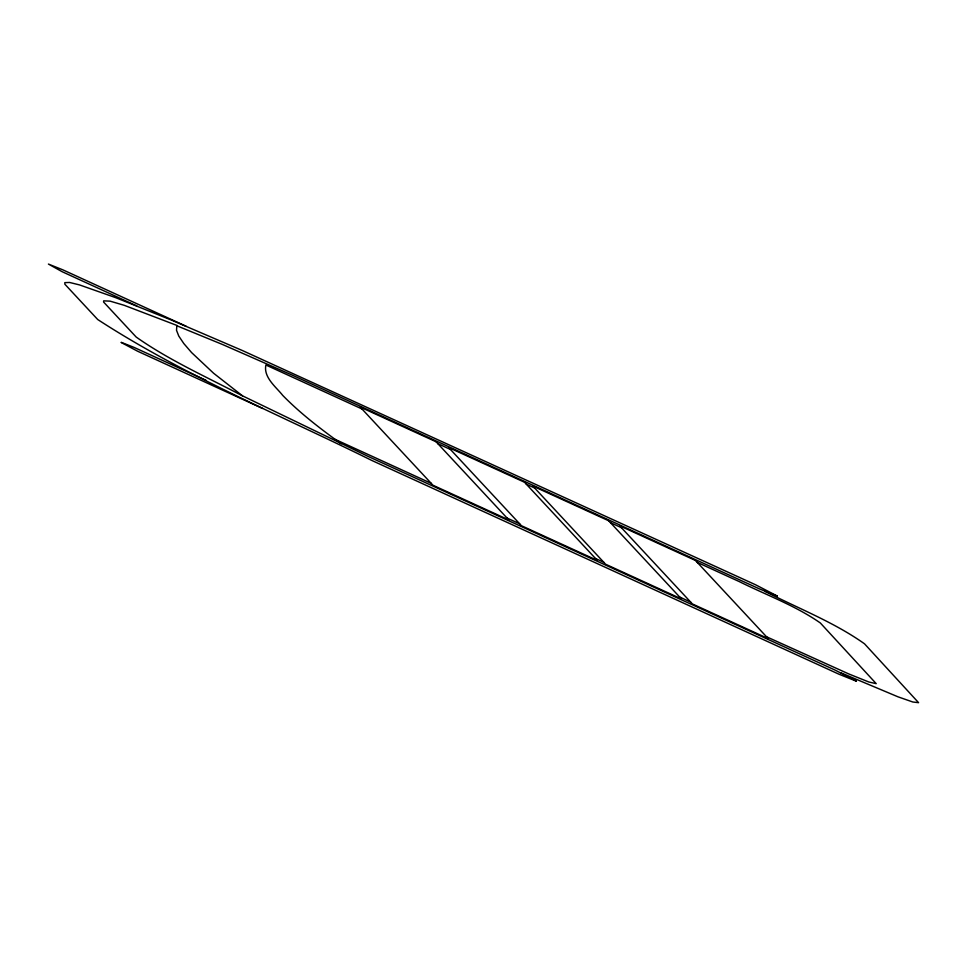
<?xml version="1.0" encoding="UTF-8"?>
<svg xmlns="http://www.w3.org/2000/svg" width="967" height="967" viewBox="0 0 967 967"><rect width="100%" height="100%" fill="white"/><g stroke="black" fill="none" stroke-linecap="round" stroke-linejoin="round"><path stroke-width="1.45" d="M777.287 596.18L759.24 588.806L292.457 375.22L222.265 344.385L176.852 325.77L176.514 330.291L178.774 336.057L183.815 343.551L191.599 352.58L213.622 373.262L242.499 395.841L367.98 456.351L834.835 669.974L856.424 681.046M856.339 681.191L839.005 674.229L371.799 460.449C279.91 414.976 183.899 375.559 97.727 319.533L64.862 284.225L64.813 282.63L69.588 282.461L79.572 284.927L115.544 297.606L171.268 320.004L242.33 350.501L755.517 584.745L777.335 596.059M121.298 342.366L134.026 347.383L206.056 380.321M176.997 325.468L124.139 305.282L110.093 301.148L103.699 300.858L103.566 302.006L136.178 337.048C169.346 360.401 206.72 376.997 242.499 395.841M840.722 672.73L897.932 696.796L912.824 702.006L918.577 702.671L864.522 643.817C833.929 622.095 798.258 608.448 764.994 591.369M186.087 326.23L62.855 269.841L48.41 264.064L62.118 271.691L136.818 305.935M361.984 408.968L265.877 364.994C263.29 377.335 275.909 386.812 282.775 395.443C300.483 413.562 320.73 428.961 341.206 443.793M437.846 443.672L450.429 449.437M526.29 484.141L534.582 487.948M610.443 522.651L621.394 527.668M697.255 562.383L739.38 581.65C766.432 595.104 795.466 605.632 820.342 622.978L876.211 683.657L868.813 681.989L848.663 673.89L766.493 636.757M335.114 439.369L431.209 483.343M507.071 518.058L519.666 523.812M595.527 558.527L603.819 562.323M679.68 597.038L690.631 602.042M262.625 408.461L137.616 351.226L121.25 342.511M436.081 441.774L360.22 407.071L432.974 485.241L508.835 519.956L436.081 441.774M524.525 482.255L448.664 447.54L521.431 525.71L597.292 560.425L524.525 482.255M608.678 520.766L532.829 486.05L605.584 564.22L681.445 598.936L608.678 520.766M695.491 560.485L619.629 525.77L692.396 603.94L768.257 638.655L695.491 560.485"/></g></svg>
